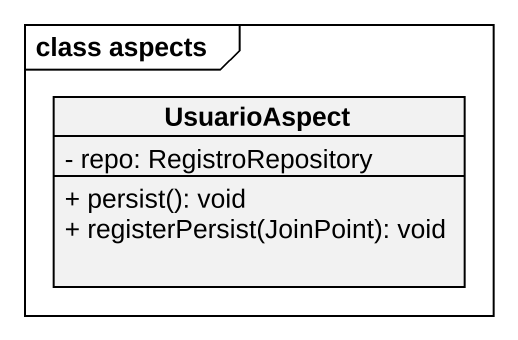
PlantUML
@startuml
mainframe class aspects
hide circle
hide empty members
skinparam classAttributeIconSize 0
class UsuarioAspect {
  - repo: RegistroRepository
  + persist(): void
  + registerPersist(JoinPoint): void
}
@enduml
